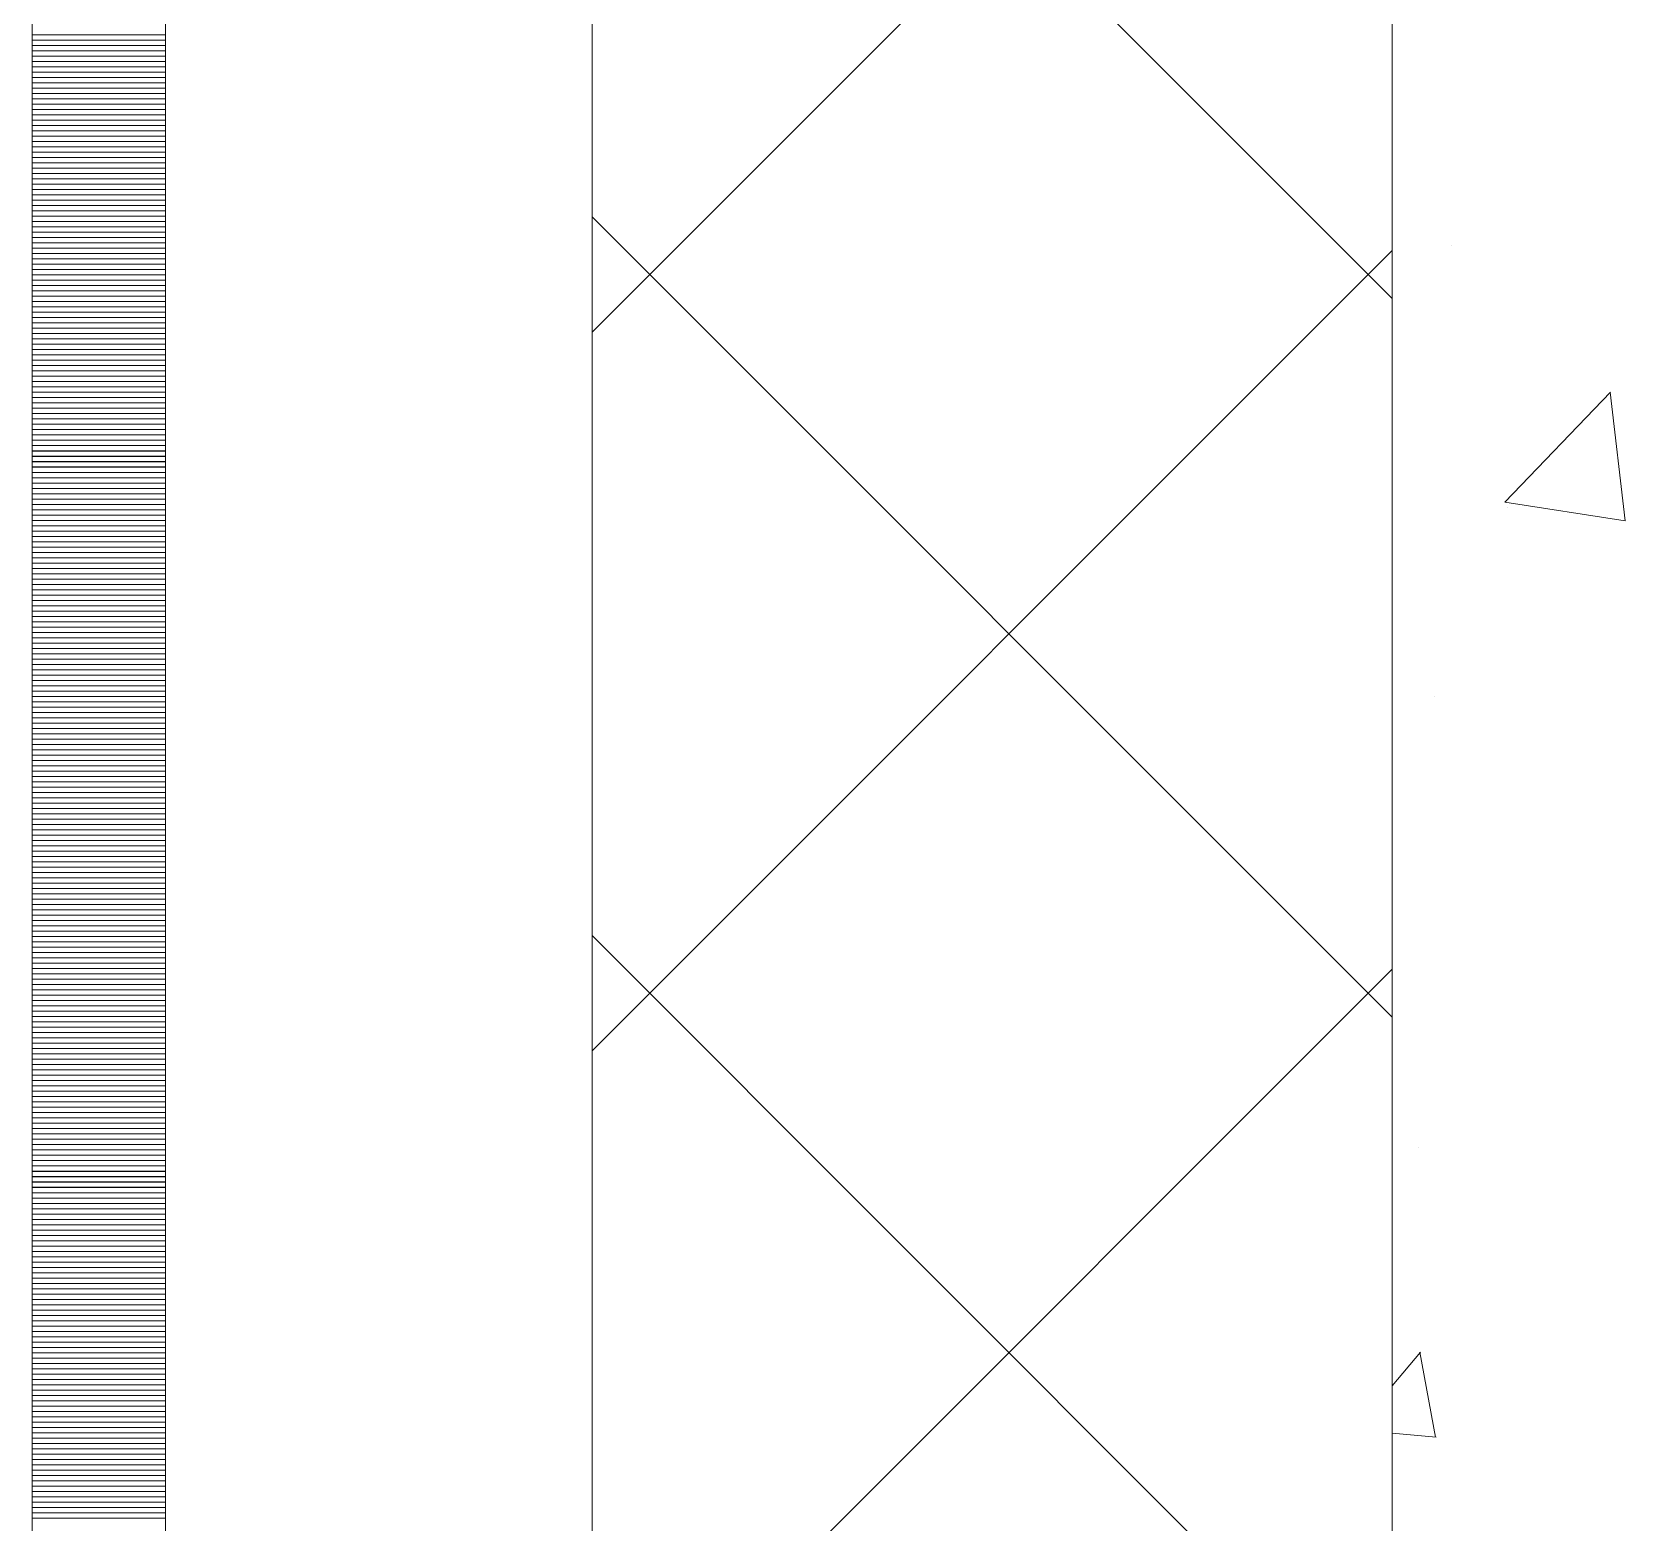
# Model space of a CAD drawing. Header units: millimetres. Extents: x 470010 to 1231400, y -134005 to 421770.
# Drawn here: x 806167.7 to 806468.8, y 169156.1 to 169435.5 of the extents above; entities that cross this region are included whole.
import ezdxf
from ezdxf.enums import TextEntityAlignment as Align

# ---------------------------------------------------------------- set-up
doc = ezdxf.new("R2010")
doc.units = ezdxf.units.MM
doc.linetypes.add('DASHED', pattern=[19.05, 12.7, -6.35])
doc.layers.get('Defpoints').update_dxf_attribs({"color": 140})
doc.layers.add('АР_Делит', color=120, linetype='Continuous', lineweight=0, plot=False)
for name, color, linetype, lineweight in [('АР_Стены ПЕНОблок', 52, 'Continuous', 20), ('АР_Тонкая', 254, 'Continuous', 5), ('АР_Утеплитель', 31, 'Continuous', 0), ('АР_Штриховка', 8, 'Continuous', 0)]:
    doc.layers.add(name, color=color, linetype=linetype, lineweight=lineweight)
doc.layers.add('РД_Оси_100', color=7, linetype='Continuous', lineweight=0, true_color=0x525252)
doc.styles.add('style1', font='ARIALN.TTF')

# ---------------------------------------------------------------- blocks, each defined once
blk = doc.blocks.new('СОШ_2200_АР_ОСИ_М100_28.05.24')
at = {"layer": 'АР_Делит', "color": 251, "linetype": 'DASHED', "true_color": 0x636466}
blk.add_lwpolyline([(114955, 135155), (114955, -355), (93595.036, -355), (93595.036, 13855), (94145, 13855), (94145, 68320), (66055, 68320), (66055, 13857.73), (83455, 13857.73), (83455, -355), (45245, -355), (45245, 13145), (44695, 13145), (44695, 26755), (45245, 26755), (45245, 68320), (20455, 68320), (20455, 26755), (27955, 26755), (27955, 13145), (-355, 13145), (-355, 100855)], dxfattribs=at)
blk = doc.blocks.new('A$C9108343f')
at = {"layer": 'АР_Стены ПЕНОблок', "color": 18, "linetype": 'Continuous', "lineweight": 20, "true_color": 0x000000}
blk.add_line((140704.09, 313879.49), (140704.09, 237679.49), dxfattribs=at)
at = {"layer": 'АР_Тонкая', "color": 18, "linetype": 'Continuous', "lineweight": 5, "true_color": 0x000000}
for p, q in [((140449.09, 313879.49), (140449.09, 237679.49)), ((140474.09, 313879.49), (140474.09, 237679.49)), ((140474.09, 237679.49), (140474.09, 313879.49)), ((140554.09, 237679.49), (140554.09, 313879.49))]:
    blk.add_line(p, q, dxfattribs=at)
at = {"layer": 'АР_Утеплитель', "color": 18, "linetype": 'Continuous', "lineweight": 0, "true_color": 0x000000}
for p, q in [((140554.09, 313879.49), (140554.09, 237679.49)), ((140704.09, 237679.49), (140704.09, 313879.49))]:
    blk.add_line(p, q, dxfattribs=at)
at = {"layer": 'АР_Штриховка', "color": 18, "linetype": 'Continuous', "lineweight": 0, "true_color": 0x000000}
for p, q in [((140704.09, 269751.82), (140554.09, 269901.82)), ((140554.09, 269745.53), (140704.09, 269895.53)), ((140449.09, 269801.24), (140474.09, 269801.24)), ((140449.09, 269800.24), (140474.09, 269800.24)), ((140449.09, 269799.24), (140474.09, 269799.24)), ((140449.09, 269798.24), (140474.09, 269798.24)), ((140449.09, 269797.24), (140474.09, 269797.24)), ((140449.09, 269796.24), (140474.09, 269796.24)), ((140449.09, 269795.24), (140474.09, 269795.24)), ((140449.09, 269794.24), (140474.09, 269794.24)), ((140449.09, 269793.24), (140474.09, 269793.24)), ((140449.09, 269792.24), (140474.09, 269792.24)), ((140449.09, 269791.24), (140474.09, 269791.24)), ((140449.09, 269790.24), (140474.09, 269790.24)), ((140449.09, 269789.24), (140474.09, 269789.24)), ((140449.09, 269788.24), (140474.09, 269788.24)), ((140449.09, 269787.24), (140474.09, 269787.24)), ((140449.09, 269786.24), (140474.09, 269786.24)), ((140449.09, 269785.24), (140474.09, 269785.24)), ((140449.09, 269784.24), (140474.09, 269784.24)), ((140449.09, 269783.24), (140474.09, 269783.24)), ((140449.09, 269782.24), (140474.09, 269782.24)), ((140449.09, 269781.24), (140474.09, 269781.24)), ((140449.09, 269780.24), (140474.09, 269780.24)), ((140449.09, 269779.24), (140474.09, 269779.24)), ((140449.09, 269778.24), (140474.09, 269778.24)), ((140449.09, 269777.24), (140474.09, 269777.24)), ((140449.09, 269776.24), (140474.09, 269776.24)), ((140449.09, 269775.24), (140474.09, 269775.24)), ((140449.09, 269774.24), (140474.09, 269774.24)), ((140449.09, 269773.24), (140474.09, 269773.24)), ((140449.09, 269772.24), (140474.09, 269772.24)), ((140449.09, 269771.24), (140474.09, 269771.24)), ((140449.09, 269770.24), (140474.09, 269770.24)), ((140449.09, 269769.24), (140474.09, 269769.24)), ((140449.09, 269768.24), (140474.09, 269768.24)), ((140449.09, 269767.24), (140474.09, 269767.24)), ((140449.09, 269766.24), (140474.09, 269766.24)), ((140449.09, 269765.24), (140474.09, 269765.24)), ((140704.09, 269617.11), (140554.09, 269767.11)), ((140449.09, 269764.24), (140474.09, 269764.24)), ((140449.09, 269763.24), (140474.09, 269763.24)), ((140449.09, 269762.24), (140474.09, 269762.24)), ((140449.09, 269761.24), (140474.09, 269761.24)), ((140449.09, 269760.24), (140474.09, 269760.24)), ((140449.09, 269759.24), (140474.09, 269759.24)), ((140554.09, 269610.83), (140704.09, 269760.83)), ((140715.17, 269761.83), (140715.17, 269761.83)), ((140449.09, 269758.24), (140474.09, 269758.24)), ((140449.09, 269757.24), (140474.09, 269757.24)), ((140449.09, 269756.24), (140474.09, 269756.24)), ((140449.09, 269755.24), (140474.09, 269755.24)), ((140449.09, 269754.24), (140474.09, 269754.24)), ((140449.09, 269753.24), (140474.09, 269753.24)), ((140449.09, 269752.24), (140474.09, 269752.24)), ((140449.09, 269751.24), (140474.09, 269751.24)), ((140449.09, 269750.24), (140474.09, 269750.24)), ((140449.09, 269749.24), (140474.09, 269749.24)), ((140449.09, 269748.24), (140474.09, 269748.24)), ((140449.09, 269747.24), (140474.09, 269747.24)), ((140449.09, 269746.24), (140474.09, 269746.24)), ((140449.09, 269745.24), (140474.09, 269745.24)), ((140449.09, 269744.24), (140474.09, 269744.24)), ((140449.09, 269743.24), (140474.09, 269743.24)), ((140449.09, 269742.24), (140474.09, 269742.24)), ((140449.09, 269741.24), (140474.09, 269741.24)), ((140449.09, 269740.24), (140474.09, 269740.24)), ((140449.09, 269739.24), (140474.09, 269739.24)), ((140449.09, 269738.24), (140474.09, 269738.24)), ((140449.09, 269737.24), (140474.09, 269737.24)), ((140449.09, 269736.24), (140474.09, 269736.24)), ((140449.09, 269735.24), (140474.09, 269735.24)), ((140449.09, 269734.24), (140474.09, 269734.24)), ((140449.09, 269733.24), (140474.09, 269733.24)), ((140449.09, 269732.24), (140474.09, 269732.24)), ((140725.23, 269713.64), (140745.01, 269734.26)), ((140747.79, 269710.13), (140744.99, 269734.26)), ((140449.09, 269731.24), (140474.09, 269731.24)), ((140449.09, 269730.24), (140474.09, 269730.24)), ((140449.09, 269729.24), (140474.09, 269729.24)), ((140449.09, 269728.24), (140474.09, 269728.24)), ((140449.09, 269727.24), (140474.09, 269727.24)), ((140449.09, 269726.24), (140474.09, 269726.24)), ((140449.09, 269725.24), (140474.09, 269725.24)), ((140449.09, 269724.24), (140474.09, 269724.24)), ((140449.09, 269723.24), (140474.09, 269723.24)), ((140449.09, 269722.24), (140474.09, 269722.24)), ((140449.09, 269721.24), (140474.09, 269721.24)), ((140449.09, 269720.24), (140474.09, 269720.24)), ((140449.09, 269719.24), (140474.09, 269719.24)), ((140449.09, 269718.24), (140474.09, 269718.24)), ((140449.09, 269717.24), (140474.09, 269717.24)), ((140449.09, 269716.24), (140474.09, 269716.24)), ((140449.09, 269715.24), (140474.09, 269715.24)), ((140449.09, 269714.24), (140474.09, 269714.24)), ((140725.21, 269713.68), (140747.8, 269710.18)), ((140449.09, 269713.24), (140474.09, 269713.24)), ((140449.09, 269712.24), (140474.09, 269712.24)), ((140449.09, 269711.24), (140474.09, 269711.24)), ((140725.75, 269712.74), (140725.75, 269712.74)), ((140449.09, 269710.24), (140474.09, 269710.24)), ((140449.09, 269709.24), (140474.09, 269709.24)), ((140449.09, 269708.24), (140474.09, 269708.24)), ((140449.09, 269707.24), (140474.09, 269707.24)), ((140449.09, 269706.24), (140474.09, 269706.24)), ((140449.09, 269705.24), (140474.09, 269705.24)), ((140449.09, 269704.24), (140474.09, 269704.24)), ((140449.09, 269703.24), (140474.09, 269703.24)), ((140449.09, 269702.24), (140474.09, 269702.24)), ((140449.09, 269701.24), (140474.09, 269701.24)), ((140449.09, 269700.24), (140474.09, 269700.24)), ((140449.09, 269699.24), (140474.09, 269699.24)), ((140449.09, 269698.24), (140474.09, 269698.24)), ((140449.09, 269697.24), (140474.09, 269697.24)), ((140449.09, 269696.24), (140474.09, 269696.24)), ((140449.09, 269695.24), (140474.09, 269695.24)), ((140449.09, 269694.24), (140474.09, 269694.24)), ((140449.09, 269693.24), (140474.09, 269693.24)), ((140449.09, 269692.24), (140474.09, 269692.24)), ((140449.09, 269691.24), (140474.09, 269691.24)), ((140449.09, 269690.24), (140474.09, 269690.24)), ((140449.09, 269689.24), (140474.09, 269689.24)), ((140449.09, 269688.24), (140474.09, 269688.24)), ((140449.09, 269687.24), (140474.09, 269687.24)), ((140449.09, 269686.24), (140474.09, 269686.24)), ((140449.09, 269685.24), (140474.09, 269685.24)), ((140449.09, 269684.24), (140474.09, 269684.24)), ((140449.09, 269683.24), (140474.09, 269683.24)), ((140449.09, 269682.24), (140474.09, 269682.24)), ((140449.09, 269681.24), (140474.09, 269681.24)), ((140449.09, 269680.24), (140474.09, 269680.24)), ((140449.09, 269679.24), (140474.09, 269679.24)), ((140449.09, 269678.24), (140474.09, 269678.24)), ((140449.09, 269677.24), (140474.09, 269677.24)), ((140449.09, 269676.24), (140474.09, 269676.24)), ((140449.09, 269675.24), (140474.09, 269675.24)), ((140712.08, 269677.28), (140712.08, 269677.28)), ((140449.09, 269674.24), (140474.09, 269674.24)), ((140449.09, 269673.24), (140474.09, 269673.24)), ((140449.09, 269672.24), (140474.09, 269672.24)), ((140449.09, 269671.24), (140474.09, 269671.24)), ((140449.09, 269670.24), (140474.09, 269670.24)), ((140449.09, 269669.24), (140474.09, 269669.24)), ((140449.09, 269668.24), (140474.09, 269668.24)), ((140449.09, 269667.24), (140474.09, 269667.24)), ((140449.09, 269666.24), (140474.09, 269666.24)), ((140449.09, 269665.24), (140474.09, 269665.24)), ((140449.09, 269664.24), (140474.09, 269664.24)), ((140449.09, 269663.24), (140474.09, 269663.24)), ((140449.09, 269662.24), (140474.09, 269662.24)), ((140449.09, 269661.24), (140474.09, 269661.24)), ((140449.09, 269660.24), (140474.09, 269660.24)), ((140449.09, 269659.24), (140474.09, 269659.24)), ((140449.09, 269658.24), (140474.09, 269658.24)), ((140449.09, 269657.24), (140474.09, 269657.24)), ((140449.09, 269656.24), (140474.09, 269656.24)), ((140449.09, 269655.24), (140474.09, 269655.24)), ((140449.09, 269654.24), (140474.09, 269654.24)), ((140449.09, 269653.24), (140474.09, 269653.24)), ((140449.09, 269652.24), (140474.09, 269652.24)), ((140449.09, 269651.24), (140474.09, 269651.24)), ((140449.09, 269650.24), (140474.09, 269650.24)), ((140449.09, 269649.24), (140474.09, 269649.24)), ((140449.09, 269648.24), (140474.09, 269648.24)), ((140449.09, 269647.24), (140474.09, 269647.24)), ((140449.09, 269646.24), (140474.09, 269646.24)), ((140449.09, 269645.24), (140474.09, 269645.24)), ((140449.09, 269644.24), (140474.09, 269644.24)), ((140449.09, 269643.24), (140474.09, 269643.24)), ((140449.09, 269642.24), (140474.09, 269642.24)), ((140449.09, 269641.24), (140474.09, 269641.24)), ((140449.09, 269640.24), (140474.09, 269640.24)), ((140449.09, 269639.24), (140474.09, 269639.24)), ((140449.09, 269638.24), (140474.09, 269638.24)), ((140449.09, 269637.24), (140474.09, 269637.24)), ((140449.09, 269636.24), (140474.09, 269636.24)), ((140449.09, 269635.24), (140474.09, 269635.24)), ((140449.09, 269634.24), (140474.09, 269634.24)), ((140449.09, 269633.24), (140474.09, 269633.24)), ((140704.09, 269482.41), (140554.09, 269632.41)), ((140449.09, 269632.24), (140474.09, 269632.24)), ((140449.09, 269631.24), (140474.09, 269631.24)), ((140449.09, 269630.24), (140474.09, 269630.24)), ((140449.09, 269629.24), (140474.09, 269629.24)), ((140449.09, 269628.24), (140474.09, 269628.24)), ((140449.09, 269627.24), (140474.09, 269627.24)), ((140449.09, 269626.24), (140474.09, 269626.24)), ((140449.09, 269625.24), (140474.09, 269625.24)), ((140449.09, 269624.24), (140474.09, 269624.24)), ((140554.09, 269476.12), (140704.09, 269626.12)), ((140449.09, 269623.24), (140474.09, 269623.24)), ((140449.09, 269622.24), (140474.09, 269622.24)), ((140449.09, 269621.24), (140474.09, 269621.24)), ((140449.09, 269620.24), (140474.09, 269620.24)), ((140449.09, 269619.24), (140474.09, 269619.24)), ((140449.09, 269618.24), (140474.09, 269618.24)), ((140449.09, 269617.24), (140474.09, 269617.24)), ((140449.09, 269616.24), (140474.09, 269616.24)), ((140449.09, 269615.24), (140474.09, 269615.24)), ((140449.09, 269614.24), (140474.09, 269614.24)), ((140449.09, 269613.24), (140474.09, 269613.24)), ((140449.09, 269612.24), (140474.09, 269612.24)), ((140449.09, 269611.24), (140474.09, 269611.24)), ((140449.09, 269610.24), (140474.09, 269610.24)), ((140449.09, 269609.24), (140474.09, 269609.24)), ((140449.09, 269608.24), (140474.09, 269608.24)), ((140449.09, 269607.24), (140474.09, 269607.24)), ((140449.09, 269606.24), (140474.09, 269606.24)), ((140449.09, 269605.24), (140474.09, 269605.24)), ((140449.09, 269604.24), (140474.09, 269604.24)), ((140449.09, 269603.24), (140474.09, 269603.24)), ((140449.09, 269602.24), (140474.09, 269602.24)), ((140449.09, 269601.24), (140474.09, 269601.24)), ((140449.09, 269600.24), (140474.09, 269600.24)), ((140449.09, 269599.24), (140474.09, 269599.24)), ((140449.09, 269598.24), (140474.09, 269598.24)), ((140449.09, 269597.24), (140474.09, 269597.24)), ((140449.09, 269596.24), (140474.09, 269596.24)), ((140449.09, 269595.24), (140474.09, 269595.24)), ((140449.09, 269594.24), (140474.09, 269594.24)), ((140449.09, 269593.24), (140474.09, 269593.24)), ((140449.09, 269592.24), (140474.09, 269592.24)), ((140449.09, 269591.24), (140474.09, 269591.24)), ((140708.99, 269592.72), (140708.99, 269592.72)), ((140449.09, 269590.24), (140474.09, 269590.24)), ((140449.09, 269589.24), (140474.09, 269589.24)), ((140449.09, 269588.24), (140474.09, 269588.24)), ((140449.09, 269587.24), (140474.09, 269587.24)), ((140449.09, 269586.24), (140474.09, 269586.24)), ((140449.09, 269585.24), (140474.09, 269585.24)), ((140449.09, 269584.24), (140474.09, 269584.24)), ((140449.09, 269583.24), (140474.09, 269583.24)), ((140449.09, 269582.24), (140474.09, 269582.24)), ((140449.09, 269581.24), (140474.09, 269581.24)), ((140449.09, 269580.24), (140474.09, 269580.24)), ((140449.09, 269579.24), (140474.09, 269579.24)), ((140449.09, 269578.24), (140474.09, 269578.24)), ((140449.09, 269577.24), (140474.09, 269577.24)), ((140449.09, 269576.24), (140474.09, 269576.24)), ((140449.09, 269575.24), (140474.09, 269575.24)), ((140449.09, 269574.24), (140474.09, 269574.24)), ((140449.09, 269573.24), (140474.09, 269573.24)), ((140449.09, 269572.24), (140474.09, 269572.24)), ((140449.09, 269571.24), (140474.09, 269571.24)), ((140449.09, 269570.24), (140474.09, 269570.24)), ((140449.09, 269569.24), (140474.09, 269569.24)), ((140449.09, 269568.24), (140474.09, 269568.24)), ((140449.09, 269567.24), (140474.09, 269567.24)), ((140449.09, 269566.24), (140474.09, 269566.24)), ((140449.09, 269565.24), (140474.09, 269565.24)), ((140449.09, 269564.24), (140474.09, 269564.24)), ((140449.09, 269563.24), (140474.09, 269563.24)), ((140449.09, 269562.24), (140474.09, 269562.24)), ((140449.09, 269561.24), (140474.09, 269561.24)), ((140449.09, 269560.24), (140474.09, 269560.24)), ((140449.09, 269559.24), (140474.09, 269559.24)), ((140449.09, 269558.24), (140474.09, 269558.24)), ((140449.09, 269557.24), (140474.09, 269557.24)), ((140449.09, 269556.24), (140474.09, 269556.24)), ((140449.09, 269555.24), (140474.09, 269555.24)), ((140449.09, 269554.24), (140474.09, 269554.24)), ((140704.09, 269548.02), (140709.43, 269554.38)), ((140712.19, 269538.41), (140709.25, 269554.33)), ((140449.09, 269553.24), (140474.09, 269553.24)), ((140449.09, 269552.24), (140474.09, 269552.24)), ((140449.09, 269551.24), (140474.09, 269551.24)), ((140449.09, 269550.24), (140474.09, 269550.24)), ((140449.09, 269549.24), (140474.09, 269549.24)), ((140449.09, 269548.24), (140474.09, 269548.24)), ((140449.09, 269547.24), (140474.09, 269547.24)), ((140449.09, 269546.24), (140474.09, 269546.24)), ((140449.09, 269545.24), (140474.09, 269545.24)), ((140449.09, 269544.24), (140474.09, 269544.24)), ((140449.09, 269543.24), (140474.09, 269543.24)), ((140449.09, 269542.24), (140474.09, 269542.24)), ((140449.09, 269541.24), (140474.09, 269541.24)), ((140449.09, 269540.24), (140474.09, 269540.24)), ((140449.09, 269539.24), (140474.09, 269539.24)), ((140704.09, 269539.17), (140712.36, 269538.45)), ((140449.09, 269538.24), (140474.09, 269538.24)), ((140449.09, 269537.24), (140474.09, 269537.24)), ((140449.09, 269536.24), (140474.09, 269536.24)), ((140449.09, 269535.24), (140474.09, 269535.24)), ((140449.09, 269534.24), (140474.09, 269534.24)), ((140449.09, 269533.24), (140474.09, 269533.24)), ((140449.09, 269532.24), (140474.09, 269532.24)), ((140449.09, 269531.24), (140474.09, 269531.24)), ((140449.09, 269530.24), (140474.09, 269530.24)), ((140449.09, 269529.24), (140474.09, 269529.24)), ((140449.09, 269528.24), (140474.09, 269528.24)), ((140449.09, 269527.24), (140474.09, 269527.24)), ((140449.09, 269526.24), (140474.09, 269526.24)), ((140449.09, 269525.24), (140474.09, 269525.24)), ((140449.09, 269524.24), (140474.09, 269524.24)), ((140449.09, 269523.24), (140474.09, 269523.24))]:
    blk.add_line(p, q, dxfattribs=at)
at = {"layer": 'РД_Оси_100'}
blk.add_blockref('СОШ_2200_АР_ОСИ_М100_28.05.24', (140804.09, 223079.49), dxfattribs=at)
at = {"layer": 'Defpoints', "color": 18, "true_color": 0x000000, "style": 'style1'}
for p in [(143949.34, 316089.12), (143974.98, 281639.5), (143890.4, 273244.71), (143839.99, 264276.81), (143967.75, 254892.38), (12251.96, 104178.14), (12382.58, 96023.14)]:
    blk.add_attdef('АР-ПОМЕЩЕНИЕ:НАИМЕНОВАНИЕ', text='', height=100, dxfattribs=at).set_placement(p, align=Align.MIDDLE)
at = {"layer": 'Defpoints', "color": 18, "true_color": 0x000000, "style": 'style1', "flags": 8}
for p in [(143951.3, 279099.09), (143848.34, 269251.11), (143875.33, 260094.25), (144049.74, 250824.7), (163419.28, 238153.36), (155897.46, 237965.97), (183037.2, 237965.97), (143342.94, 237876.19)]:
    blk.add_attdef('АР-ПОМЕЩЕНИЕ:НАИМЕНОВАНИЕ', text='', height=100, dxfattribs=at).set_placement(p, align=Align.MIDDLE)

msp = doc.modelspace()

# ---------------------------------------------------------------- linework, layer by layer
at = {"layer": 'АР_Стены ПЕНОблок', "color": 18, "linetype": 'Continuous', "lineweight": 20, "true_color": 0x000000}
msp.add_line((806422.706, 213513.251), (806422.706, 137313.251), dxfattribs=at)
at = {"layer": 'АР_Тонкая', "color": 18, "linetype": 'Continuous', "lineweight": 5, "true_color": 0x000000}
for p, q in [((806167.706, 213513.251), (806167.706, 137313.251)), ((806192.706, 213513.251), (806192.706, 137313.251)), ((806192.706, 137313.251), (806192.706, 213513.251)), ((806272.706, 137313.251), (806272.706, 213513.251))]:
    msp.add_line(p, q, dxfattribs=at)
at = {"layer": 'АР_Утеплитель', "color": 18, "linetype": 'Continuous', "lineweight": 0, "true_color": 0x000000}
for p, q in [((806272.706, 213513.251), (806272.706, 137313.251)), ((806422.706, 137313.251), (806422.706, 213513.251))]:
    msp.add_line(p, q, dxfattribs=at)
at = {"layer": 'АР_Штриховка', "color": 18, "linetype": 'Continuous', "lineweight": 0, "true_color": 0x000000}
for p, q in [((806422.706, 169385.576), (806272.706, 169535.576)), ((806272.706, 169379.29), (806422.706, 169529.29)), ((806167.706, 169435), (806192.706, 169435)), ((806167.706, 169434), (806192.706, 169434)), ((806167.706, 169433), (806192.706, 169433)), ((806167.706, 169432), (806192.706, 169432)), ((806167.706, 169431), (806192.706, 169431)), ((806167.706, 169430), (806192.706, 169430)), ((806167.706, 169429), (806192.706, 169429)), ((806167.706, 169428), (806192.706, 169428)), ((806167.706, 169427), (806192.706, 169427)), ((806167.706, 169426), (806192.706, 169426)), ((806167.706, 169425), (806192.706, 169425)), ((806167.706, 169424), (806192.706, 169424)), ((806167.706, 169423), (806192.706, 169423)), ((806167.706, 169422), (806192.706, 169422)), ((806167.706, 169421), (806192.706, 169421)), ((806167.706, 169420), (806192.706, 169420)), ((806167.706, 169419), (806192.706, 169419)), ((806167.706, 169418), (806192.706, 169418)), ((806167.706, 169417), (806192.706, 169417)), ((806167.706, 169416), (806192.706, 169416)), ((806167.706, 169415), (806192.706, 169415)), ((806167.706, 169414), (806192.706, 169414)), ((806167.706, 169413), (806192.706, 169413)), ((806167.706, 169412), (806192.706, 169412)), ((806167.706, 169411), (806192.706, 169411)), ((806167.706, 169410), (806192.706, 169410)), ((806167.706, 169409), (806192.706, 169409)), ((806167.706, 169408), (806192.706, 169408)), ((806167.706, 169407), (806192.706, 169407)), ((806167.706, 169406), (806192.706, 169406)), ((806167.706, 169405), (806192.706, 169405)), ((806167.706, 169404), (806192.706, 169404)), ((806167.706, 169403), (806192.706, 169403)), ((806167.706, 169402), (806192.706, 169402)), ((806167.706, 169401), (806192.706, 169401)), ((806422.706, 169250.873), (806272.706, 169400.873)), ((806167.706, 169400), (806192.706, 169400)), ((806167.706, 169399), (806192.706, 169399)), ((806167.706, 169398), (806192.706, 169398)), ((806167.706, 169397), (806192.706, 169397)), ((806167.706, 169396), (806192.706, 169396)), ((806167.706, 169395), (806192.706, 169395)), ((806272.706, 169244.586), (806422.706, 169394.586)), ((806167.706, 169394), (806192.706, 169394)), ((806167.706, 169393), (806192.706, 169393)), ((806167.706, 169392), (806192.706, 169392)), ((806167.706, 169391), (806192.706, 169391)), ((806167.706, 169390), (806192.706, 169390)), ((806167.706, 169389), (806192.706, 169389)), ((806167.706, 169388), (806192.706, 169388)), ((806167.706, 169387), (806192.706, 169387)), ((806167.706, 169386), (806192.706, 169386)), ((806167.706, 169385), (806192.706, 169385)), ((806167.706, 169384), (806192.706, 169384)), ((806167.706, 169383), (806192.706, 169383)), ((806167.706, 169382), (806192.706, 169382)), ((806167.706, 169381), (806192.706, 169381)), ((806167.706, 169380), (806192.706, 169380)), ((806167.706, 169379), (806192.706, 169379)), ((806167.706, 169378), (806192.706, 169378)), ((806167.706, 169377), (806192.706, 169377)), ((806167.706, 169376), (806192.706, 169376)), ((806167.706, 169375), (806192.706, 169375)), ((806167.706, 169374), (806192.706, 169374)), ((806167.706, 169373), (806192.706, 169373)), ((806167.706, 169372), (806192.706, 169372)), ((806167.706, 169371), (806192.706, 169371)), ((806167.706, 169370), (806192.706, 169370)), ((806167.706, 169369), (806192.706, 169369)), ((806167.706, 169368), (806192.706, 169368)), ((806443.843, 169347.398), (806463.627, 169368.017)), ((806466.406, 169343.892), (806463.6, 169368.014)), ((806167.706, 169367), (806192.706, 169367)), ((806167.706, 169366), (806192.706, 169366)), ((806167.706, 169365), (806192.706, 169365)), ((806167.706, 169364), (806192.706, 169364)), ((806167.706, 169363), (806192.706, 169363)), ((806167.706, 169362), (806192.706, 169362)), ((806167.706, 169361), (806192.706, 169361)), ((806167.706, 169360), (806192.706, 169360)), ((806167.706, 169359), (806192.706, 169359)), ((806167.706, 169358), (806192.706, 169358)), ((806167.706, 169357), (806192.706, 169357)), ((806167.706, 169356), (806192.706, 169356)), ((806167.706, 169355), (806192.706, 169355)), ((806167.706, 169354), (806192.706, 169354)), ((806167.706, 169353), (806192.706, 169353)), ((806167.706, 169352), (806192.706, 169352)), ((806167.706, 169351), (806192.706, 169351)), ((806167.706, 169350), (806192.706, 169350)), ((806167.706, 169349), (806192.706, 169349)), ((806167.706, 169348), (806192.706, 169348)), ((806167.706, 169347), (806192.706, 169347)), ((806167.706, 169346), (806192.706, 169346)), ((806443.824, 169347.44), (806466.413, 169343.937)), ((806167.706, 169345), (806192.706, 169345)), ((806167.706, 169344), (806192.706, 169344)), ((806167.706, 169343), (806192.706, 169343)), ((806167.706, 169342), (806192.706, 169342)), ((806167.706, 169341), (806192.706, 169341)), ((806167.706, 169340), (806192.706, 169340)), ((806167.706, 169339), (806192.706, 169339)), ((806167.706, 169338), (806192.706, 169338)), ((806167.706, 169337), (806192.706, 169337)), ((806167.706, 169336), (806192.706, 169336)), ((806167.706, 169335), (806192.706, 169335)), ((806167.706, 169334), (806192.706, 169334)), ((806167.706, 169333), (806192.706, 169333)), ((806167.706, 169332), (806192.706, 169332)), ((806167.706, 169331), (806192.706, 169331)), ((806167.706, 169330), (806192.706, 169330)), ((806167.706, 169329), (806192.706, 169329)), ((806167.706, 169328), (806192.706, 169328)), ((806167.706, 169327), (806192.706, 169327)), ((806167.706, 169326), (806192.706, 169326)), ((806167.706, 169325), (806192.706, 169325)), ((806167.706, 169324), (806192.706, 169324)), ((806167.706, 169323), (806192.706, 169323)), ((806167.706, 169322), (806192.706, 169322)), ((806167.706, 169321), (806192.706, 169321)), ((806167.706, 169320), (806192.706, 169320)), ((806167.706, 169319), (806192.706, 169319)), ((806167.706, 169318), (806192.706, 169318)), ((806167.706, 169317), (806192.706, 169317)), ((806167.706, 169316), (806192.706, 169316)), ((806167.706, 169315), (806192.706, 169315)), ((806167.706, 169314), (806192.706, 169314)), ((806167.706, 169313), (806192.706, 169313)), ((806167.706, 169312), (806192.706, 169312)), ((806167.706, 169311), (806192.706, 169311)), ((806167.706, 169310), (806192.706, 169310)), ((806167.706, 169309), (806192.706, 169309)), ((806167.706, 169308), (806192.706, 169308)), ((806167.706, 169307), (806192.706, 169307)), ((806167.706, 169306), (806192.706, 169306)), ((806167.706, 169305), (806192.706, 169305)), ((806167.706, 169304), (806192.706, 169304)), ((806167.706, 169303), (806192.706, 169303)), ((806167.706, 169302), (806192.706, 169302)), ((806167.706, 169301), (806192.706, 169301)), ((806167.706, 169300), (806192.706, 169300)), ((806167.706, 169299), (806192.706, 169299)), ((806167.706, 169298), (806192.706, 169298)), ((806167.706, 169297), (806192.706, 169297)), ((806167.706, 169296), (806192.706, 169296)), ((806167.706, 169295), (806192.706, 169295)), ((806167.706, 169294), (806192.706, 169294)), ((806167.706, 169293), (806192.706, 169293)), ((806167.706, 169292), (806192.706, 169292)), ((806167.706, 169291), (806192.706, 169291)), ((806167.706, 169290), (806192.706, 169290)), ((806167.706, 169289), (806192.706, 169289)), ((806167.706, 169288), (806192.706, 169288)), ((806167.706, 169287), (806192.706, 169287)), ((806167.706, 169286), (806192.706, 169286)), ((806167.706, 169285), (806192.706, 169285)), ((806167.706, 169284), (806192.706, 169284)), ((806167.706, 169283), (806192.706, 169283)), ((806167.706, 169282), (806192.706, 169282)), ((806167.706, 169281), (806192.706, 169281)), ((806167.706, 169280), (806192.706, 169280)), ((806167.706, 169279), (806192.706, 169279)), ((806167.706, 169278), (806192.706, 169278)), ((806167.706, 169277), (806192.706, 169277)), ((806167.706, 169276), (806192.706, 169276)), ((806167.706, 169275), (806192.706, 169275)), ((806167.706, 169274), (806192.706, 169274)), ((806167.706, 169273), (806192.706, 169273)), ((806167.706, 169272), (806192.706, 169272)), ((806167.706, 169271), (806192.706, 169271)), ((806167.706, 169270), (806192.706, 169270)), ((806167.706, 169269), (806192.706, 169269)), ((806167.706, 169268), (806192.706, 169268)), ((806167.706, 169267), (806192.706, 169267)), ((806167.706, 169266), (806192.706, 169266)), ((806167.706, 169265), (806192.706, 169265)), ((806422.706, 169116.169), (806272.706, 169266.169)), ((806167.706, 169264), (806192.706, 169264)), ((806167.706, 169263), (806192.706, 169263)), ((806167.706, 169262), (806192.706, 169262)), ((806167.706, 169261), (806192.706, 169261)), ((806167.706, 169260), (806192.706, 169260)), ((806167.706, 169259), (806192.706, 169259)), ((806272.706, 169109.882), (806422.706, 169259.882)), ((806167.706, 169258), (806192.706, 169258)), ((806167.706, 169257), (806192.706, 169257)), ((806167.706, 169256), (806192.706, 169256)), ((806167.706, 169255), (806192.706, 169255)), ((806167.706, 169254), (806192.706, 169254)), ((806167.706, 169253), (806192.706, 169253)), ((806167.706, 169252), (806192.706, 169252)), ((806167.706, 169251), (806192.706, 169251)), ((806167.706, 169250), (806192.706, 169250)), ((806167.706, 169249), (806192.706, 169249)), ((806167.706, 169248), (806192.706, 169248)), ((806167.706, 169247), (806192.706, 169247)), ((806167.706, 169246), (806192.706, 169246)), ((806167.706, 169245), (806192.706, 169245)), ((806167.706, 169244), (806192.706, 169244)), ((806167.706, 169243), (806192.706, 169243)), ((806167.706, 169242), (806192.706, 169242)), ((806167.706, 169241), (806192.706, 169241)), ((806167.706, 169240), (806192.706, 169240)), ((806167.706, 169239), (806192.706, 169239)), ((806167.706, 169238), (806192.706, 169238)), ((806167.706, 169237), (806192.706, 169237)), ((806167.706, 169236), (806192.706, 169236)), ((806167.706, 169235), (806192.706, 169235)), ((806167.706, 169234), (806192.706, 169234)), ((806167.706, 169233), (806192.706, 169233)), ((806167.706, 169232), (806192.706, 169232)), ((806167.706, 169231), (806192.706, 169231)), ((806167.706, 169230), (806192.706, 169230)), ((806167.706, 169229), (806192.706, 169229)), ((806167.706, 169228), (806192.706, 169228)), ((806167.706, 169227), (806192.706, 169227)), ((806167.706, 169226), (806192.706, 169226)), ((806167.706, 169225), (806192.706, 169225)), ((806167.706, 169224), (806192.706, 169224)), ((806167.706, 169223), (806192.706, 169223)), ((806167.706, 169222), (806192.706, 169222)), ((806167.706, 169221), (806192.706, 169221)), ((806167.706, 169220), (806192.706, 169220)), ((806167.706, 169219), (806192.706, 169219)), ((806167.706, 169218), (806192.706, 169218)), ((806167.706, 169217), (806192.706, 169217)), ((806167.706, 169216), (806192.706, 169216)), ((806167.706, 169215), (806192.706, 169215)), ((806167.706, 169214), (806192.706, 169214)), ((806167.706, 169213), (806192.706, 169213)), ((806167.706, 169212), (806192.706, 169212)), ((806167.706, 169211), (806192.706, 169211)), ((806167.706, 169210), (806192.706, 169210)), ((806167.706, 169209), (806192.706, 169209)), ((806167.706, 169208), (806192.706, 169208)), ((806167.706, 169207), (806192.706, 169207)), ((806167.706, 169206), (806192.706, 169206)), ((806167.706, 169205), (806192.706, 169205)), ((806167.706, 169204), (806192.706, 169204)), ((806167.706, 169203), (806192.706, 169203)), ((806167.706, 169202), (806192.706, 169202)), ((806167.706, 169201), (806192.706, 169201)), ((806167.706, 169200), (806192.706, 169200)), ((806167.706, 169199), (806192.706, 169199)), ((806167.706, 169198), (806192.706, 169198)), ((806167.706, 169197), (806192.706, 169197)), ((806167.706, 169196), (806192.706, 169196)), ((806167.706, 169195), (806192.706, 169195)), ((806167.706, 169194), (806192.706, 169194)), ((806167.706, 169193), (806192.706, 169193)), ((806167.706, 169192), (806192.706, 169192)), ((806167.706, 169191), (806192.706, 169191)), ((806167.706, 169190), (806192.706, 169190)), ((806167.706, 169189), (806192.706, 169189)), ((806167.706, 169188), (806192.706, 169188)), ((806167.706, 169187), (806192.706, 169187)), ((806422.706, 169181.778), (806428.04, 169188.135)), ((806430.8, 169172.171), (806427.863, 169188.092)), ((806167.706, 169186), (806192.706, 169186)), ((806167.706, 169185), (806192.706, 169185)), ((806167.706, 169184), (806192.706, 169184)), ((806167.706, 169183), (806192.706, 169183)), ((806167.706, 169182), (806192.706, 169182)), ((806167.706, 169181), (806192.706, 169181)), ((806167.706, 169180), (806192.706, 169180)), ((806167.706, 169179), (806192.706, 169179)), ((806167.706, 169178), (806192.706, 169178)), ((806167.706, 169177), (806192.706, 169177)), ((806167.706, 169176), (806192.706, 169176)), ((806167.706, 169175), (806192.706, 169175)), ((806167.706, 169174), (806192.706, 169174)), ((806167.706, 169173), (806192.706, 169173)), ((806167.706, 169172), (806192.706, 169172)), ((806422.706, 169172.927), (806430.976, 169172.203)), ((806167.706, 169171), (806192.706, 169171)), ((806167.706, 169170), (806192.706, 169170)), ((806167.706, 169169), (806192.706, 169169)), ((806167.706, 169168), (806192.706, 169168)), ((806167.706, 169167), (806192.706, 169167)), ((806167.706, 169166), (806192.706, 169166)), ((806167.706, 169165), (806192.706, 169165)), ((806167.706, 169164), (806192.706, 169164)), ((806167.706, 169163), (806192.706, 169163)), ((806167.706, 169162), (806192.706, 169162)), ((806167.706, 169161), (806192.706, 169161)), ((806167.706, 169160), (806192.706, 169160)), ((806167.706, 169159), (806192.706, 169159)), ((806167.706, 169158), (806192.706, 169158)), ((806167.706, 169157), (806192.706, 169157))]:
    msp.add_line(p, q, dxfattribs=at)

# ---------------------------------------------------------------- block references
msp.add_blockref('A$C9108343f', (665718.612, -100366.242))
at = {"layer": 'РД_Оси_100'}
msp.add_blockref('СОШ_2200_АР_ОСИ_М100_28.05.24', (806522.706, 122713.251), dxfattribs=at)

doc.saveas('drawing.dxf')
